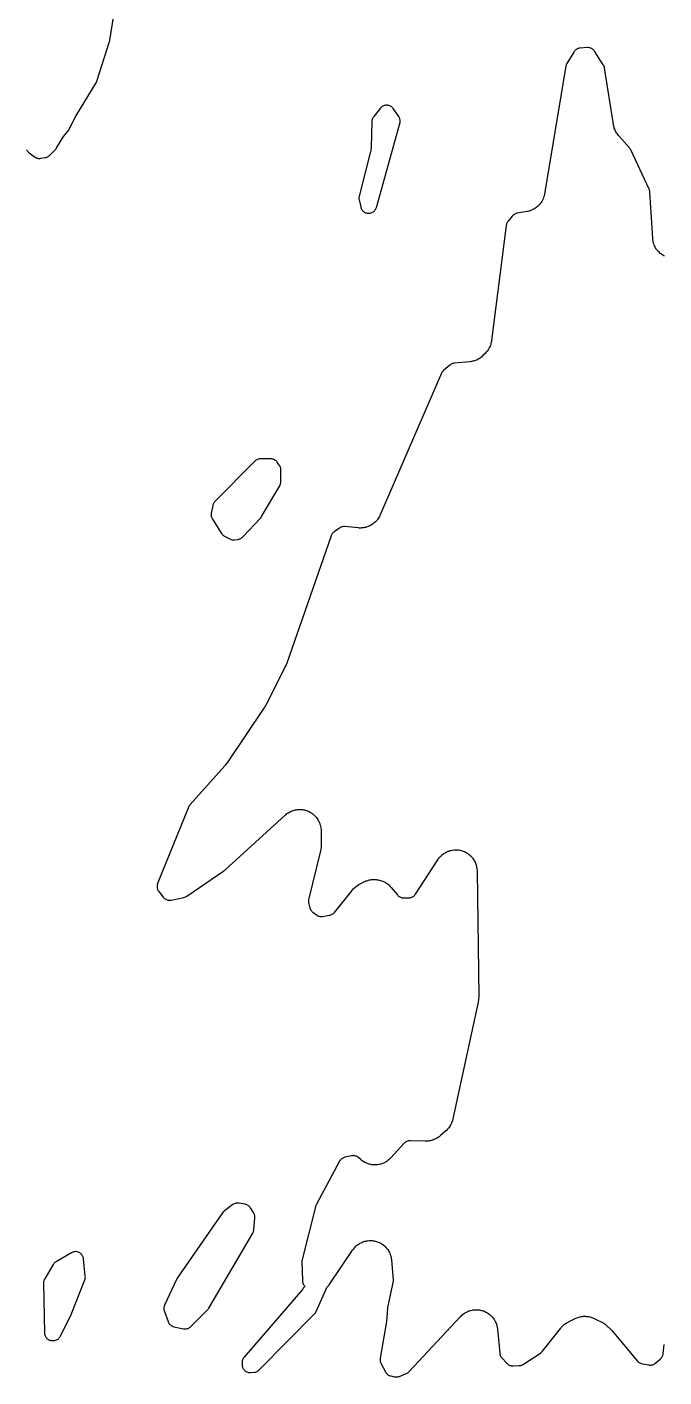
# Model space of a CAD drawing. Header units: millimetres. Extents: x 0 to 194, y 0 to 300.
# Drawn here: x 75.5 to 99.2, y 80.9 to 131 of the extents above; entities that cross this region are included whole.
import ezdxf

# ---------------------------------------------------------------- set-up
doc = ezdxf.new("R2010")
doc.units = ezdxf.units.MM
doc.layers.add('CUT', color=7, linetype='CONTINUOUS')

msp = doc.modelspace()

# ---------------------------------------------------------------- linework, layer by layer
at = {"layer": 'CUT'}
for points in [[(75.5142, 126.4715), (75.5284, 126.4449), (75.5451, 126.4198), (75.5643, 126.3966), (75.5857, 126.3754), (75.6091, 126.3564), (75.8095, 126.2103), (75.8345, 126.1939), (75.8609, 126.1801), (75.8886, 126.169), (75.9172, 126.1607), (75.9466, 126.1553), (75.9763, 126.1529), (76.0061, 126.1533), (76.0357, 126.1568), (76.2062, 126.1853), (76.2358, 126.1918), (76.2647, 126.2013), (76.2924, 126.2136), (76.3187, 126.2287), (76.3434, 126.2464), (76.3662, 126.2664), (76.5643, 126.4597), (76.5816, 126.478), (76.5972, 126.4977), (76.6112, 126.5186), (76.8825, 126.9648), (77.0753, 127.2029), (77.0943, 127.2292), (77.1104, 127.2573), (77.3425, 127.7211), (78.0931, 128.9553), (78.1098, 128.9867), (78.1226, 129.02), (78.5931, 130.4947), (78.5992, 130.5168), (78.6036, 130.5392), (78.849, 132.0979)], [(99.2135, 122.5262), (99.1841, 122.5414), (99.1459, 122.5636), (99.1181, 122.5817), (99.0823, 122.6075), (99.0564, 122.6281), (99.0232, 122.6574), (98.9995, 122.6804), (98.9694, 122.7128), (98.9481, 122.7381), (98.9213, 122.7732), (98.9025, 122.8005), (98.8793, 122.8381), (98.8633, 122.8671), (98.8439, 122.9068), (98.8308, 122.9372), (98.8154, 122.9786), (98.8054, 123.0101), (98.7941, 123.0528), (98.7872, 123.0852), (98.7801, 123.1288), (98.7752, 123.1727), (98.7733, 123.1947), (98.667, 124.9047), (98.664, 124.9326), (98.6583, 124.9601), (98.6501, 124.9869), (98.6395, 125.0129), (97.9574, 126.4745), (97.9439, 126.5002), (97.928, 126.5244), (97.9098, 126.547), (97.5137, 126.9924), (97.4998, 127.0087), (97.473, 127.0419), (97.4477, 127.0764), (97.4301, 127.1032), (97.4082, 127.1399), (97.3931, 127.1682), (97.3749, 127.2068), (97.3626, 127.2364), (97.348, 127.2766), (97.3386, 127.3072), (97.3279, 127.3487), (97.3193, 127.3905), (97.3155, 127.4115), (96.9837, 129.5142), (96.9771, 129.5453), (96.9672, 129.5755), (96.9542, 129.6045), (96.9382, 129.632), (96.6094, 130.1332), (96.5922, 130.1569), (96.5728, 130.1787), (96.5513, 130.1986), (96.528, 130.2163), (96.503, 130.2316), (96.4767, 130.2444), (96.4493, 130.2546), (96.421, 130.2621), (96.3921, 130.2668), (96.3629, 130.2686), (96.3337, 130.2676), (96.0752, 130.2461), (96.0472, 130.2424), (96.0197, 130.2361), (95.9929, 130.2273), (95.967, 130.216), (95.9424, 130.2023), (95.9191, 130.1863), (95.8974, 130.1682), (95.8775, 130.1482), (95.8596, 130.1264), (95.8438, 130.103), (95.5878, 129.682), (95.5741, 129.6569), (95.5629, 129.6306), (95.5543, 129.6034), (95.5482, 129.5755), (94.7575, 124.8408), (94.7531, 124.8183), (94.7433, 124.7734), (94.7311, 124.7291), (94.7203, 124.6965), (94.7037, 124.6536), (94.6897, 124.6222), (94.6688, 124.5813), (94.6516, 124.5515), (94.6267, 124.513), (94.6066, 124.4851), (94.5778, 124.4492), (94.5549, 124.4235), (94.5227, 124.3908), (94.4973, 124.3676), (94.4619, 124.3383), (94.4343, 124.3178), (94.3961, 124.2923), (94.3665, 124.2747), (94.3259, 124.2533), (94.2947, 124.2388), (94.2521, 124.2215), (94.2196, 124.2103), (94.1755, 124.1975), (94.1308, 124.187), (94.1083, 124.1823), (93.7356, 124.1146), (93.7062, 124.1077), (93.6777, 124.0979), (93.6502, 124.0853), (93.6242, 124.07), (93.5999, 124.0521), (93.5774, 124.0319), (93.5572, 124.0095), (93.4004, 123.8181), (93.3837, 123.7957), (93.3692, 123.7718), (93.357, 123.7467), (93.3471, 123.7206), (93.3397, 123.6937), (93.3349, 123.6662), (92.7854, 119.3884), (92.7822, 119.3672), (92.7747, 119.3251), (92.7652, 119.2833), (92.7566, 119.2523), (92.7432, 119.2116), (92.7317, 119.1816), (92.7145, 119.1424), (92.7002, 119.1136), (92.6793, 119.0762), (92.6623, 119.0489), (92.638, 119.0137), (92.6185, 118.9881), (92.5909, 118.9553), (92.5618, 118.9239), (92.5468, 118.9085), (92.4685, 118.8317), (92.4526, 118.8168), (92.42, 118.7878), (92.3861, 118.7604), (92.3597, 118.7412), (92.3233, 118.7172), (92.2951, 118.7006), (92.2566, 118.6803), (92.2269, 118.6664), (92.1866, 118.6499), (92.1558, 118.6391), (92.114, 118.6265), (92.0823, 118.6187), (92.0395, 118.6103), (91.9963, 118.604), (91.9747, 118.6013), (91.4013, 118.5455), (91.3713, 118.541), (91.3419, 118.5336), (91.3134, 118.5232), (91.2862, 118.51), (91.2603, 118.4941), (91.2363, 118.4757), (91.0123, 118.2856), (90.9922, 118.2669), (90.9739, 118.2465), (90.9575, 118.2244), (90.9432, 118.2009), (90.9311, 118.1763), (88.6499, 112.9183), (88.6402, 112.8974), (88.6198, 112.8562), (88.5972, 112.816), (88.5788, 112.7868), (88.5522, 112.7491), (88.5309, 112.722), (88.5006, 112.6872), (88.4766, 112.6624), (88.443, 112.6309), (88.4166, 112.6087), (88.3799, 112.5808), (88.3513, 112.5614), (88.312, 112.5375), (88.276, 112.518), (88.2369, 112.4993), (88.2048, 112.4857), (88.1666, 112.4716), (88.1376, 112.4624), (88.0983, 112.4518), (88.0685, 112.4452), (88.0285, 112.4382), (87.9982, 112.4343), (87.9577, 112.431), (87.9272, 112.4299), (87.8866, 112.4302), (87.846, 112.4324), (87.8257, 112.4339), (87.3394, 112.482), (87.3087, 112.4834), (87.2781, 112.4817), (87.2477, 112.4769), (87.2181, 112.469), (87.1893, 112.4582), (87.1619, 112.4444), (87.136, 112.4279), (86.9402, 112.2887), (86.916, 112.2696), (86.894, 112.2481), (86.8742, 112.2245), (86.857, 112.1989), (86.8425, 112.1718), (86.8309, 112.1433), (85.1639, 107.3807), (85.1529, 107.3524), (85.1231, 107.2827), (85.1103, 107.2552), (84.4103, 105.8827), (84.3972, 105.8587), (84.3626, 105.8), (84.3481, 105.7769), (82.9583, 103.7143), (82.9405, 103.6896), (82.8938, 103.6295), (82.8743, 103.6062), (81.5943, 102.1707), (81.573, 102.144), (81.5549, 102.115), (81.5403, 102.0842), (80.3799, 99.2335), (80.3703, 99.2062), (80.3633, 99.1781), (80.3591, 99.1495), (80.3577, 99.1206), (80.3591, 99.0917), (80.3633, 99.063), (80.3702, 99.0349), (80.3797, 99.0076), (80.3919, 98.9814), (80.4065, 98.9564), (80.4235, 98.933), (80.5919, 98.7224), (80.6119, 98.6999), (80.634, 98.6795), (80.658, 98.6614), (80.6837, 98.6458), (80.7108, 98.6329), (80.7391, 98.6227), (80.7683, 98.6155), (80.798, 98.6111), (80.828, 98.6098), (80.8581, 98.6115), (80.8877, 98.6162), (81.3595, 98.7151), (81.388, 98.7225), (81.4156, 98.7327), (81.4421, 98.7456), (81.4672, 98.761), (82.8368, 99.6968), (82.8536, 99.7091), (82.876, 99.7268), (82.8919, 99.7403), (85.1227, 101.7704), (85.1395, 101.785), (85.1738, 101.8132), (85.2095, 101.8397), (85.2371, 101.8582), (85.2752, 101.8811), (85.3045, 101.8968), (85.3447, 101.9158), (85.3754, 101.9285), (85.4173, 101.9435), (85.4491, 101.9531), (85.4922, 101.9639), (85.5249, 101.9703), (85.5688, 101.9768), (85.6019, 101.98), (85.6463, 101.982), (85.6796, 101.982), (85.7239, 101.9797), (85.757, 101.9763), (85.801, 101.9696), (85.8336, 101.963), (85.8766, 101.952), (85.9084, 101.9423), (85.9502, 101.9271), (85.9809, 101.9142), (86.0209, 101.895), (86.0502, 101.8792), (86.0882, 101.8561), (86.1157, 101.8375), (86.1512, 101.8108), (86.1768, 101.7895), (86.2095, 101.7594), (86.2329, 101.7357), (86.2624, 101.7026), (86.2834, 101.6767), (86.3095, 101.6408), (86.3278, 101.613), (86.3503, 101.5747), (86.3657, 101.5452), (86.3843, 101.5049), (86.4009, 101.4637), (86.4087, 101.4429), (86.4107, 101.4371), (86.4182, 101.4133), (86.4319, 101.3654), (86.4429, 101.3168), (86.4491, 101.2799), (86.4547, 101.2304), (86.4575, 101.1806), (86.4582, 101.1557), (86.4587, 100.6545), (86.4579, 100.6274), (86.4547, 100.5734), (86.4482, 100.5196), (86.4385, 100.4664), (86.4329, 100.4399), (85.9902, 98.6305), (85.9844, 98.5999), (85.9818, 98.5687), (85.9824, 98.5375), (85.9863, 98.5065), (85.9934, 98.4761), (86.0379, 98.322), (86.0468, 98.2956), (86.0581, 98.2702), (86.0718, 98.246), (86.0876, 98.2231), (86.1055, 98.2018), (86.1253, 98.1822), (86.1468, 98.1646), (86.28, 98.0653), (86.3049, 98.0486), (86.3314, 98.0345), (86.3591, 98.0231), (86.3878, 98.0145), (86.4172, 98.0088), (86.4471, 98.0061), (86.477, 98.0064), (86.5068, 98.0096), (86.7658, 98.0512), (86.793, 98.0568), (86.8195, 98.0649), (86.8451, 98.0755), (86.8697, 98.0884), (86.8929, 98.1034), (86.9147, 98.1206), (86.9348, 98.1397), (86.9531, 98.1606), (87.603, 98.9773), (87.6176, 98.9947), (87.6475, 99.0287), (87.6792, 99.0611), (87.7041, 99.0842), (87.7388, 99.1133), (87.7659, 99.1337), (87.8034, 99.1592), (87.8421, 99.1827), (87.8618, 99.194), (88.0239, 99.2816), (88.0423, 99.291), (88.0793, 99.3089), (88.1171, 99.3251), (88.146, 99.3359), (88.1852, 99.3486), (88.2149, 99.3567), (88.2551, 99.3657), (88.2854, 99.3711), (88.3262, 99.3764), (88.3569, 99.379), (88.3981, 99.3806), (88.4289, 99.3803), (88.47, 99.3781), (88.5109, 99.3741), (88.5314, 99.3716), (88.5481, 99.3691), (88.5714, 99.3651), (88.6177, 99.3558), (88.6635, 99.3441), (88.6973, 99.3336), (88.7416, 99.3171), (88.7741, 99.3031), (88.8165, 99.2821), (88.8474, 99.2647), (88.8873, 99.2394), (88.9161, 99.2189), (88.9532, 99.1895), (88.9797, 99.1661), (89.0135, 99.133), (89.0454, 99.0982), (89.0609, 99.0804), (89.2864, 98.8073), (89.3058, 98.7859), (89.3272, 98.7665), (89.3504, 98.7493), (89.3751, 98.7344), (89.4011, 98.7219), (89.4282, 98.7119), (89.4562, 98.7047), (89.4847, 98.7001), (89.5135, 98.6983), (89.7043, 98.6956), (89.7346, 98.6967), (89.7645, 98.7009), (89.7939, 98.708), (89.8225, 98.7181), (89.8498, 98.7309), (89.8758, 98.7465), (89.9, 98.7646), (89.9223, 98.7851), (89.9424, 98.8077), (89.9602, 98.8322), (90.7932, 100.1147), (90.8057, 100.1329), (90.8315, 100.1687), (90.8591, 100.2032), (90.881, 100.228), (90.9118, 100.2596), (90.936, 100.2821), (90.9697, 100.3106), (90.996, 100.3306), (91.0324, 100.3556), (91.0606, 100.373), (91.0992, 100.3943), (91.1289, 100.4089), (91.1695, 100.4263), (91.2005, 100.4378), (91.2426, 100.4512), (91.2745, 100.4596), (91.3177, 100.4688), (91.3504, 100.4741), (91.3942, 100.479), (91.4272, 100.4811), (91.4714, 100.4816), (91.5044, 100.4805), (91.5484, 100.4767), (91.5812, 100.4723), (91.6246, 100.4642), (91.6568, 100.4566), (91.6992, 100.4444), (91.7305, 100.4336), (91.7715, 100.4173), (91.8016, 100.4035), (91.8408, 100.3832), (91.8694, 100.3666), (91.9064, 100.3426), (91.9332, 100.3232), (91.9677, 100.2957), (91.9925, 100.2738), (92.0241, 100.243), (92.0467, 100.2188), (92.0751, 100.185), (92.0952, 100.1587), (92.1202, 100.1224), (92.1376, 100.0942), (92.1589, 100.0556), (92.1734, 100.0259), (92.1908, 99.9853), (92.2024, 99.9543), (92.2158, 99.9122), (92.2242, 99.8803), (92.2334, 99.8371), (92.2387, 99.8044), (92.2436, 99.7606), (92.2464, 99.7165), (92.2472, 99.6945), (92.3095, 95.0244), (92.3091, 94.9988), (92.3069, 94.9478), (92.3018, 94.897), (92.2938, 94.8466), (92.2891, 94.8215), (91.3486, 90.4913), (91.343, 90.4684), (91.3305, 90.4227), (91.3157, 90.3778), (91.3028, 90.3448), (91.2834, 90.3017), (91.2671, 90.2703), (91.2432, 90.2294), (91.2238, 90.1998), (91.1957, 90.1618), (91.1732, 90.1344), (91.1414, 90.0994), (91.1077, 90.0662), (91.0904, 90.0501), (90.8897, 89.8719), (90.8735, 89.8582), (90.8405, 89.8316), (90.8063, 89.8066), (90.7798, 89.789), (90.7434, 89.7673), (90.7153, 89.7524), (90.677, 89.7342), (90.6477, 89.722), (90.6079, 89.7075), (90.5775, 89.698), (90.5365, 89.6874), (90.5054, 89.6808), (90.4636, 89.6741), (90.432, 89.6705), (90.3897, 89.6677), (90.3473, 89.6669), (90.3261, 89.667), (89.7705, 89.6827), (89.742, 89.6822), (89.7137, 89.6789), (89.6858, 89.673), (89.6586, 89.6645), (89.6324, 89.6534), (89.6073, 89.6399), (89.5836, 89.624), (89.5615, 89.606), (89.5413, 89.586), (89.0411, 89.0425), (89.0261, 89.0269), (88.9953, 88.9965), (88.963, 88.9676), (88.9378, 88.9471), (88.903, 88.9215), (88.876, 88.9035), (88.8388, 88.8813), (88.8102, 88.8661), (88.771, 88.8476), (88.7411, 88.8351), (88.7003, 88.8205), (88.6693, 88.811), (88.6274, 88.8003), (88.5956, 88.7938), (88.5528, 88.7872), (88.5206, 88.7838), (88.4773, 88.7813), (88.4449, 88.781), (88.4017, 88.7827), (88.3693, 88.7856), (88.3265, 88.7914), (88.2946, 88.7974), (88.2524, 88.8073), (88.2213, 88.8163), (88.1803, 88.8302), (88.1501, 88.8422), (88.1107, 88.86), (88.0818, 88.8748), (88.0442, 88.8963), (88.0169, 88.9138), (87.9816, 88.9388), (87.9475, 88.9655), (87.9308, 88.9793), (87.8442, 89.0542), (87.82, 89.0731), (87.794, 89.0894), (87.7665, 89.1029), (87.7377, 89.1136), (87.708, 89.1213), (87.6776, 89.1259), (87.647, 89.1274), (87.6163, 89.1257), (87.586, 89.1209), (87.3392, 89.0689), (87.3112, 89.0615), (87.284, 89.0515), (87.2579, 89.0389), (87.2331, 89.0239), (87.2099, 89.0065), (87.1885, 88.987), (87.169, 88.9655), (87.1518, 88.9422), (87.1368, 88.9174), (86.2683, 87.3018), (86.2575, 87.2795), (86.2486, 87.2564), (86.2416, 87.2327), (85.7503, 85.2732), (85.7449, 85.2469), (85.742, 85.2202), (85.7414, 85.1934), (85.7575, 84.4908), (85.7598, 84.4602), (85.7651, 84.43), (85.7736, 84.4006), (85.785, 84.3721), (85.7992, 84.3449), (85.8161, 84.3194), (85.8356, 84.2957), (85.8458, 84.2855), (85.8316, 84.2618), (85.8157, 84.2375), (85.7931, 84.2062), (85.7691, 84.1758), (85.7568, 84.1608), (83.5908, 81.6448), (83.5724, 81.6211), (83.5565, 81.5957), (83.5431, 81.5688), (83.5326, 81.5407), (83.5248, 81.5118), (83.52, 81.4821), (83.5182, 81.4522), (83.5174, 81.3742), (83.5185, 81.3448), (83.5225, 81.3158), (83.5293, 81.2872), (83.5389, 81.2595), (83.5511, 81.2328), (83.5659, 81.2074), (83.5831, 81.1837), (83.6025, 81.1617), (83.624, 81.1417), (83.6473, 81.1239), (83.6723, 81.1084), (83.6987, 81.0955), (83.7261, 81.0852), (83.7545, 81.0777), (83.7835, 81.0729), (83.8127, 81.0711), (83.8421, 81.072), (83.9668, 81.0823), (83.9969, 81.0864), (84.0265, 81.0935), (84.0553, 81.1035), (84.0828, 81.1164), (84.109, 81.132), (84.1334, 81.1502), (84.1558, 81.1708), (86.2097, 83.2561), (86.2274, 83.2757), (86.2432, 83.2968), (86.2572, 83.3192), (86.2692, 83.3427), (86.6849, 84.2596), (86.6913, 84.264), (86.7155, 84.2848), (86.7373, 84.308), (86.7565, 84.3335), (87.6254, 85.6198), (87.6382, 85.6378), (87.6648, 85.6732), (87.693, 85.7073), (87.7154, 85.7317), (87.7469, 85.7629), (87.7716, 85.785), (87.806, 85.8129), (87.8328, 85.8325), (87.8698, 85.8569), (87.8983, 85.8737), (87.9375, 85.8944), (87.9676, 85.9083), (88.0086, 85.925), (88.0399, 85.936), (88.0824, 85.9485), (88.1146, 85.9564), (88.1581, 85.9647), (88.1909, 85.9693), (88.235, 85.9733), (88.2682, 85.9747), (88.3125, 85.9743), (88.3456, 85.9724), (88.3896, 85.9677), (88.4224, 85.9626), (88.4657, 85.9536), (88.4978, 85.9453), (88.5401, 85.9321), (88.5712, 85.9206), (88.612, 85.9033), (88.6418, 85.8888), (88.6807, 85.8676), (88.709, 85.8503), (88.7455, 85.8253), (88.772, 85.8053), (88.8059, 85.7769), (88.8303, 85.7544), (88.8613, 85.7228), (88.8833, 85.6979), (88.9111, 85.6634), (88.9305, 85.6366), (88.9547, 85.5995), (88.9715, 85.5709), (88.9919, 85.5316), (89.0058, 85.5015), (89.0223, 85.4604), (89.0331, 85.429), (89.0454, 85.3865), (89.0531, 85.3542), (89.0613, 85.3107), (89.0672, 85.2668), (89.0697, 85.2448), (89.1325, 84.5172), (89.1338, 84.4977), (89.135, 84.4681), (88.925, 83.4913), (88.9211, 83.4694), (88.9189, 83.4472), (88.8886, 82.9677), (88.6491, 81.6109), (88.6455, 81.5833), (88.6445, 81.5556), (88.6461, 81.5278), (88.6502, 81.5003), (88.6569, 81.4734), (88.6661, 81.4471), (88.6776, 81.4218), (88.8406, 81.104), (88.8552, 81.0787), (88.8721, 81.055), (88.8913, 81.033), (88.9126, 81.013), (88.9356, 80.9951), (88.9603, 80.9795), (88.9864, 80.9665), (89.0137, 80.956), (89.0418, 80.9482), (89.1852, 80.9161), (89.2154, 80.9109), (89.2459, 80.9088), (89.2766, 80.9099), (89.3069, 80.914), (89.3367, 80.9213), (89.3655, 80.9315), (89.618, 81.0359), (89.6468, 81.0497), (89.674, 81.0664), (89.6992, 81.0859), (89.7222, 81.108), (91.6381, 83.1514), (91.6539, 83.1674), (91.6861, 83.1985), (91.7198, 83.228), (91.7462, 83.2488), (91.7827, 83.2748), (91.811, 83.2929), (91.8499, 83.3151), (91.8799, 83.3303), (91.9208, 83.3485), (91.9522, 83.3606), (91.9947, 83.3747), (92.0271, 83.3836), (92.0708, 83.3934), (92.1039, 83.399), (92.1484, 83.4044), (92.1819, 83.4068), (92.2267, 83.4077), (92.2603, 83.4067), (92.305, 83.4031), (92.3382, 83.3988), (92.3823, 83.3908), (92.415, 83.3832), (92.4581, 83.3709), (92.4899, 83.3601), (92.5316, 83.3435), (92.5621, 83.3296), (92.6019, 83.3089), (92.6309, 83.292), (92.6685, 83.2676), (92.6956, 83.2478), (92.7306, 83.2198), (92.7557, 83.1974), (92.7876, 83.166), (92.8104, 83.1413), (92.839, 83.1069), (92.8592, 83.08), (92.8843, 83.0429), (92.9017, 83.0142), (92.923, 82.9747), (92.9374, 82.9444), (92.9547, 82.9031), (92.9661, 82.8715), (92.9791, 82.8286), (92.9873, 82.796), (92.996, 82.7521), (93.0025, 82.7077), (93.0052, 82.6855), (93.0915, 81.7912), (93.0955, 81.7634), (93.1021, 81.7361), (93.1112, 81.7095), (93.1228, 81.6839), (93.1367, 81.6595), (93.1529, 81.6365), (93.1711, 81.6151), (93.3549, 81.4185), (93.3753, 81.3987), (93.3974, 81.381), (93.4211, 81.3654), (93.4462, 81.3521), (93.4724, 81.3412), (93.4995, 81.3329), (93.5273, 81.3271), (93.5555, 81.3241), (93.5839, 81.3236), (93.8166, 81.3313), (93.8439, 81.3335), (93.8709, 81.3381), (93.8974, 81.3452), (93.9231, 81.3547), (93.9479, 81.3664), (93.9714, 81.3804), (94.6061, 81.7975), (94.6319, 81.8165), (94.6556, 81.8382), (94.6768, 81.8623), (95.3592, 82.7262), (95.372, 82.7417), (95.3982, 82.772), (95.4258, 82.8012), (95.4474, 82.8221), (95.4775, 82.8487), (95.5009, 82.8676), (95.5332, 82.8914), (95.5582, 82.9081), (95.5925, 82.9289), (95.6277, 82.9482), (95.6456, 82.9574), (95.8932, 83.0789), (95.9142, 83.0886), (95.9568, 83.1068), (96.0003, 83.1228), (96.0335, 83.1331), (96.0784, 83.1446), (96.1124, 83.1514), (96.1583, 83.1582), (96.1929, 83.1615), (96.2392, 83.1636), (96.2739, 83.1633), (96.3202, 83.1605), (96.3547, 83.1567), (96.4004, 83.1492), (96.4343, 83.1418), (96.4791, 83.1297), (96.5121, 83.1188), (96.5553, 83.1021), (96.5976, 83.0832), (96.6185, 83.0732), (96.9297, 82.9145), (96.9494, 82.9039), (96.9883, 82.8815), (97.0077, 82.869), (97.0118, 82.8653), (97.2509, 82.6361), (98.2061, 81.5025), (98.2262, 81.4809), (98.2484, 81.4614), (98.2723, 81.4441), (98.2979, 81.4293), (98.3247, 81.417), (98.3527, 81.4075), (98.3814, 81.4008), (98.6282, 81.3555), (98.6579, 81.3515), (98.6878, 81.3506), (98.7176, 81.3526), (98.747, 81.3576), (98.7759, 81.3655), (98.8038, 81.3762), (98.8305, 81.3896), (98.8557, 81.4057), (98.8792, 81.4241), (99.0594, 81.5807), (99.0798, 81.6002), (99.0982, 81.6215), (99.1146, 81.6445), (99.1288, 81.6689), (99.1406, 81.6946), (99.15, 81.7212), (99.1568, 81.7486), (99.161, 81.7765), (99.1956, 82.1139)]]:
    msp.add_lwpolyline(points, dxfattribs=at)
for points in [[(88.3899, 124.1694), (88.4132, 124.1875), (88.4346, 124.2077), (88.4538, 124.2299), (88.4708, 124.2539), (88.4854, 124.2795), (88.4974, 124.3064), (88.5068, 124.3343), (89.3808, 127.4548), (89.3873, 127.4833), (89.391, 127.5122), (89.3919, 127.5413), (89.3899, 127.5704), (89.3851, 127.5992), (89.3776, 127.6273), (89.3673, 127.6546), (89.3545, 127.6808), (89.3392, 127.7056), (89.1382, 127.9981), (89.1204, 128.0215), (89.1004, 128.043), (89.0784, 128.0625), (89.0546, 128.0797), (89.0292, 128.0945), (89.0025, 128.1068), (88.9748, 128.1163), (88.9462, 128.1232), (88.9171, 128.1271), (88.8877, 128.1283), (88.8584, 128.1265), (88.8294, 128.1219), (88.8009, 128.1145), (88.7734, 128.1043), (88.747, 128.0915), (88.7219, 128.0761), (88.6985, 128.0584), (88.6769, 128.0384), (88.6574, 128.0165), (88.4075, 127.7064), (88.3911, 127.684), (88.3769, 127.6603), (88.3649, 127.6353), (88.3553, 127.6093), (88.3481, 127.5825), (88.3434, 127.5552), (88.3413, 127.5275), (88.3109, 126.556), (88.3095, 126.5313), (88.3052, 126.4819), (88.2982, 126.4328), (88.2885, 126.3842), (88.283, 126.36), (87.8692, 124.751), (87.8634, 124.7234), (87.8603, 124.6953), (87.8598, 124.6671), (87.862, 124.6389), (87.8669, 124.6111), (87.925, 124.35), (87.9328, 124.3216), (87.9434, 124.2941), (87.9566, 124.2678), (87.9723, 124.2429), (87.9903, 124.2197), (88.0106, 124.1983), (88.0328, 124.1791), (88.0568, 124.1621), (88.0824, 124.1475), (88.1093, 124.1355), (88.1372, 124.1262), (88.1659, 124.1197), (88.1951, 124.1161), (88.2245, 124.1153), (88.2538, 124.1174), (88.2829, 124.1223), (88.3112, 124.1301), (88.3387, 124.1406), (88.365, 124.1538)], [(83.2106, 111.9882), (83.2424, 111.991), (83.369, 112.009), (83.3974, 112.0145), (83.425, 112.0226), (83.4518, 112.0333), (83.4773, 112.0466), (83.5016, 112.0622), (83.5241, 112.0801), (83.5449, 112.1001), (84.2042, 112.7983), (84.226, 112.8243), (84.2448, 112.8525), (84.9163, 113.9979), (84.9308, 114.0259), (84.9423, 114.0553), (84.9506, 114.0857), (84.9557, 114.1168), (84.9575, 114.1483), (84.9595, 114.5861), (84.9579, 114.6178), (84.9531, 114.6491), (84.9449, 114.6798), (84.9335, 114.7095), (84.9191, 114.7377), (84.9018, 114.7643), (84.8228, 114.8725), (84.8032, 114.8966), (84.7813, 114.9185), (84.7572, 114.938), (84.7312, 114.955), (84.7036, 114.9692), (84.6747, 114.9804), (84.6448, 114.9886), (84.6142, 114.9937), (84.5833, 114.9956), (84.2118, 114.9991), (84.1819, 114.9979), (84.1522, 114.9937), (84.1231, 114.9866), (84.0949, 114.9766), (84.0678, 114.9638), (84.0421, 114.9484), (84.0181, 114.9306), (83.996, 114.9104), (82.5089, 113.4113), (82.489, 113.3891), (82.4715, 113.3652), (82.4564, 113.3396), (82.4438, 113.3127), (82.4341, 113.2846), (82.4271, 113.2557), (82.3742, 112.9762), (82.3703, 112.948), (82.369, 112.9196), (82.3704, 112.8912), (82.3745, 112.8631), (82.3813, 112.8354), (82.3906, 112.8086), (82.4025, 112.7827), (82.4167, 112.7581), (82.7573, 112.2287), (82.7749, 112.2042), (82.7949, 112.1816), (82.817, 112.1611), (82.8411, 112.1429), (82.8669, 112.1272), (83.0574, 112.0242), (83.0861, 112.0105), (83.1162, 112), (83.1472, 111.9927), (83.1788, 111.9888)], [(81.3382, 82.6984), (81.3676, 82.6936), (81.3974, 82.6918), (81.4272, 82.693), (81.4568, 82.6971), (81.4858, 82.7042), (81.5139, 82.714), (81.541, 82.7267), (81.5666, 82.7419), (81.5906, 82.7597), (81.6127, 82.7797), (82.2341, 83.4011), (82.2513, 83.4198), (82.2669, 83.4399), (82.2807, 83.4613), (83.9166, 86.2463), (83.9295, 86.271), (83.9402, 86.2967), (83.9484, 86.3233), (83.9541, 86.3506), (83.9572, 86.3782), (83.9877, 86.8339), (83.9883, 86.8614), (83.9863, 86.8888), (83.9819, 86.9159), (83.975, 86.9425), (83.9657, 86.9684), (83.954, 86.9933), (83.9402, 87.017), (83.8289, 87.1889), (83.8109, 87.2137), (83.7905, 87.2367), (83.7678, 87.2574), (83.7431, 87.2756), (83.7167, 87.2913), (83.6889, 87.3042), (83.6598, 87.3141), (83.6299, 87.3211), (83.4064, 87.3611), (83.3763, 87.3649), (83.3461, 87.3657), (83.3159, 87.3634), (83.2861, 87.3581), (83.257, 87.3499), (83.2288, 87.3387), (83.202, 87.3247), (83.1767, 87.3081), (82.8651, 87.0807), (82.8391, 87.0595), (82.8157, 87.0355), (82.7952, 87.0091), (81.1117, 84.5752), (81.0981, 84.5537), (81.0864, 84.5311), (80.6403, 83.5719), (80.6292, 83.5447), (80.6209, 83.5165), (80.6153, 83.4876), (80.6126, 83.4583), (80.6128, 83.4289), (80.6158, 83.3997), (80.6217, 83.3709), (80.6304, 83.3428), (80.7684, 82.9637), (80.7802, 82.9358), (80.7948, 82.9092), (80.812, 82.8842), (80.8316, 82.861), (80.8535, 82.84), (80.8773, 82.8212), (80.903, 82.805), (80.9301, 82.7915), (80.9585, 82.7808), (80.9879, 82.7729)], [(76.5601, 82.2652), (76.5891, 82.2729), (76.617, 82.2834), (76.6439, 82.2967), (76.6692, 82.3125), (76.6929, 82.3308), (76.7146, 82.3514), (76.7341, 82.374), (76.7513, 82.3985), (76.766, 82.4245), (77.1791, 83.251), (77.185, 83.2635), (77.1926, 83.2807), (77.1979, 83.2934), (77.6741, 84.5148), (77.6832, 84.5418), (77.6896, 84.5695), (77.6935, 84.5976), (77.6946, 84.6261), (77.693, 84.6545), (77.6272, 85.2941), (77.6227, 85.3237), (77.6152, 85.3527), (77.6049, 85.3808), (77.5918, 85.4078), (77.5761, 85.4333), (77.5579, 85.4571), (77.5374, 85.479), (77.5149, 85.4987), (77.4905, 85.5161), (77.4645, 85.531), (77.4371, 85.5432), (77.4087, 85.5526), (77.3794, 85.5591), (77.3497, 85.5627), (77.3197, 85.5633), (77.2899, 85.5609), (77.2604, 85.5555), (77.2316, 85.5472), (77.2038, 85.5361), (77.1772, 85.5223), (76.6093, 85.1897), (76.5844, 85.1734), (76.5612, 85.1547), (76.54, 85.1338), (76.521, 85.1109), (76.5043, 85.0862), (76.1844, 84.5578), (76.1709, 84.5331), (76.1599, 84.5072), (76.1513, 84.4803), (76.1453, 84.4528), (76.1418, 84.4249), (76.1411, 84.3967), (76.1763, 82.5527), (76.1783, 82.5235), (76.1831, 82.4946), (76.1907, 82.4663), (76.2011, 82.4389), (76.214, 82.4127), (76.2295, 82.3878), (76.2473, 82.3646), (76.2672, 82.3432), (76.2892, 82.3238), (76.313, 82.3067), (76.3383, 82.292), (76.3649, 82.2798), (76.3926, 82.2703), (76.4211, 82.2635), (76.4501, 82.2596), (76.4793, 82.2584), (76.5008, 82.2587), (76.5306, 82.2605)]]:
    msp.add_lwpolyline(points, close=True, dxfattribs=at)

doc.saveas('drawing.dxf')
